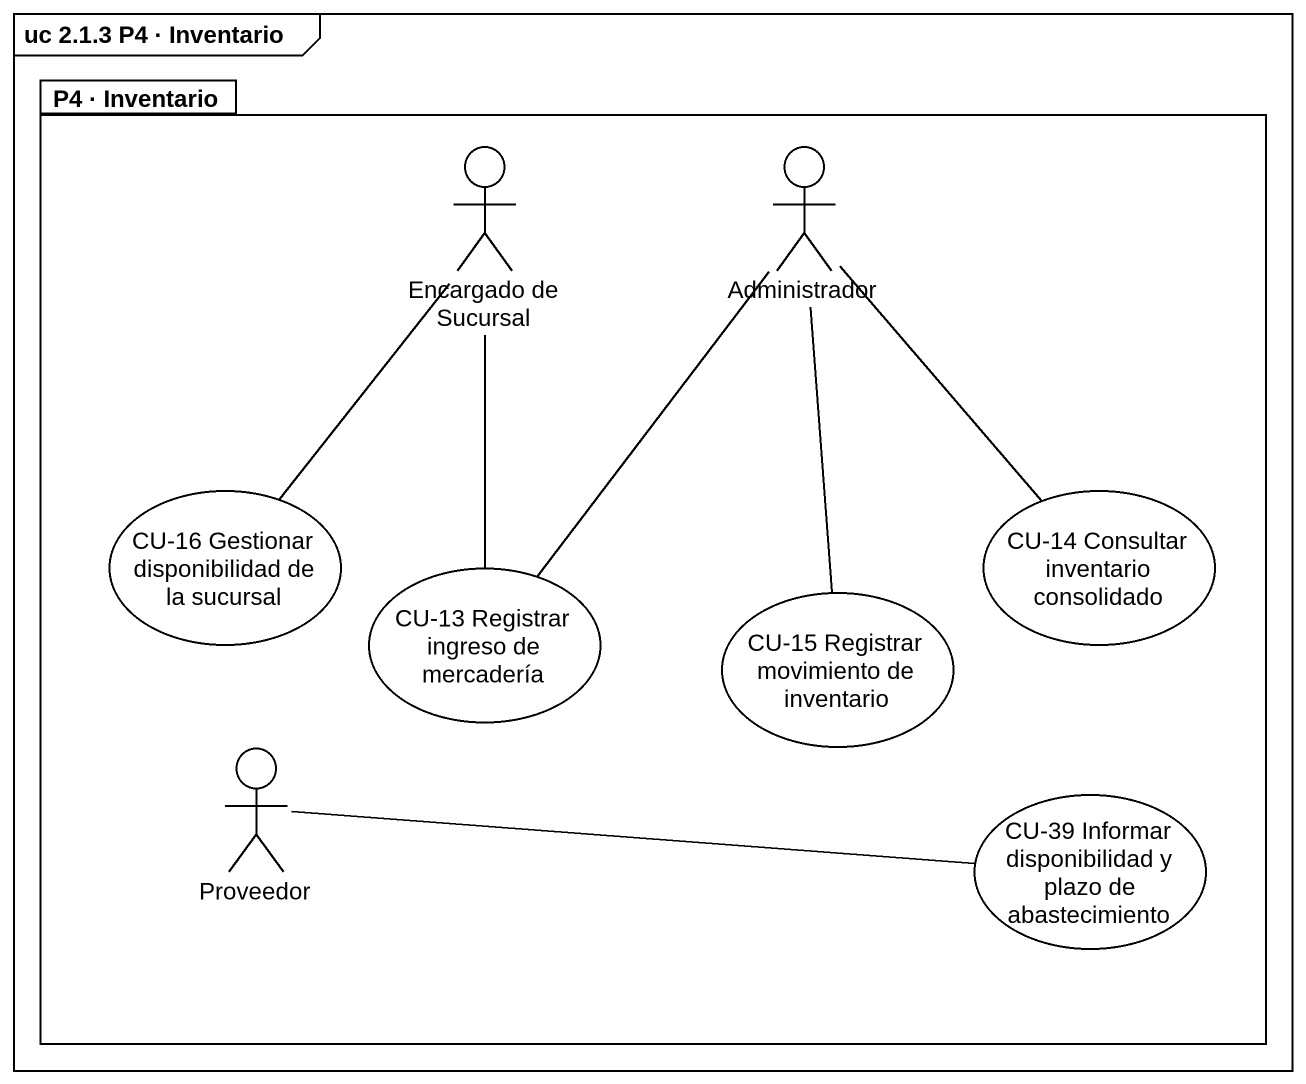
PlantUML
@startuml
mainframe uc 2.1.3 P4 · Inventario
package "P4 · Inventario" as P4_Inventario {
  actor "Encargado de Sucursal" as Encargado_de_Sucursal
  actor Administrador
  usecase "CU-16 Gestionar disponibilidad de la sucursal" as CU_16_Gestionar
  usecase "CU-14 Consultar inventario consolidado" as CU_14_Consultar_inventario
  usecase "CU-13 Registrar ingreso de mercadería" as CU_13_Registrar_ingreso_de
  usecase "CU-15 Registrar movimiento de inventario" as CU_15_Registrar_movimiento
  actor Proveedor
  usecase "CU-39 Informar disponibilidad y plazo de abastecimiento" as CU_39_Informar
}
Encargado_de_Sucursal -- CU_16_Gestionar
Encargado_de_Sucursal -- CU_13_Registrar_ingreso_de
Administrador -- CU_14_Consultar_inventario
Administrador -- CU_13_Registrar_ingreso_de
Administrador -- CU_15_Registrar_movimiento
Proveedor -right- CU_39_Informar
@enduml
